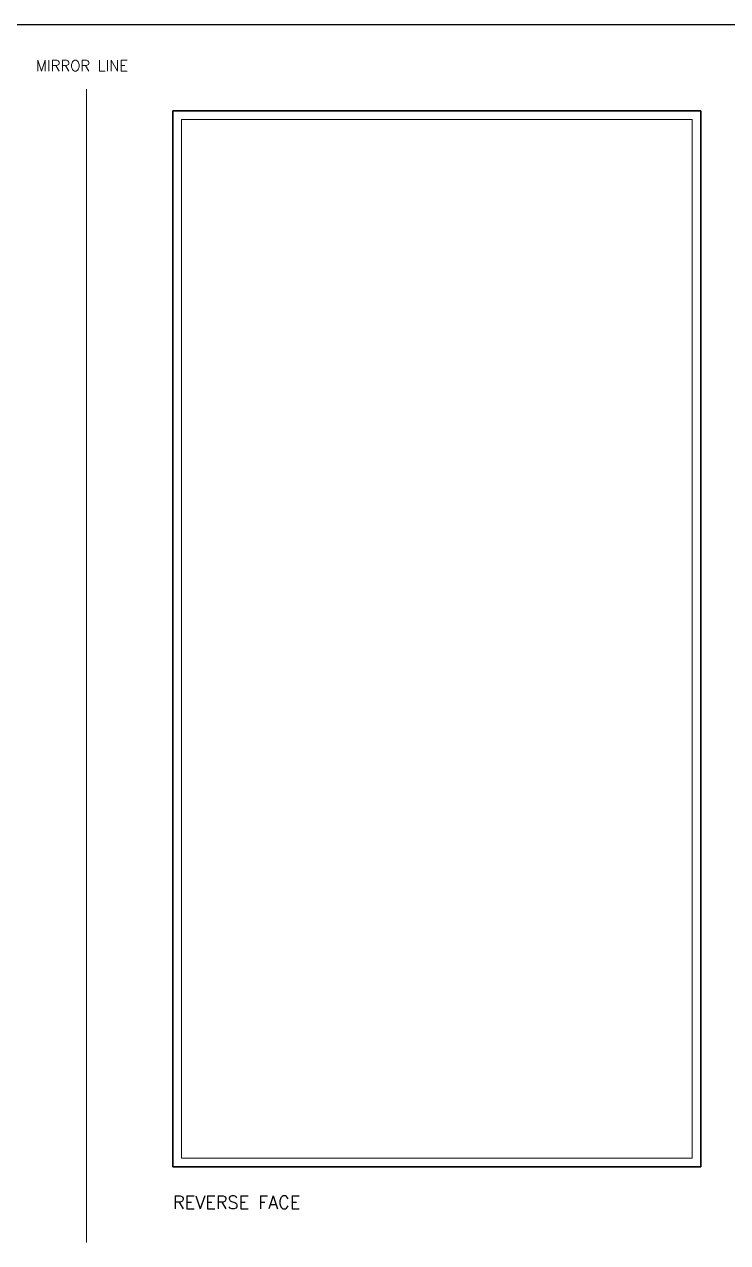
# Model space of a CAD drawing. Header units: millimetres. Extents: x -300 to 5880, y -300 to 4158.
# Drawn here: x 1487 to 3112, y 1343 to 4158 of the extents above; entities that cross this region are included whole.
import ezdxf
from ezdxf.enums import TextEntityAlignment as Align

# ---------------------------------------------------------------- set-up
doc = ezdxf.new("R2010")
doc.units = ezdxf.units.MM
doc.layers.add('00-NOPRINT_TEXT', color=7, linetype='Continuous', lineweight=25)
doc.layers.add('00_NOPRINT_TOLERANCE', color=7, linetype='Continuous', lineweight=5)
doc.layers.add('BOARD_$TH-NOMINAL', color=3, linetype='Continuous', lineweight=30, true_color=0x00ff00)
doc.styles.add('OD-SIMPLEX-25_89', font='simplex.shx')
doc.styles.add('OD-SIMPLEX-30_88', font='simplex.shx')

# ---------------------------------------------------------------- blocks, each defined once
blk = doc.blocks.new('Borders Opendesk_7')
at = {"layer": '00-NOPRINT_TEXT'}
blk.add_line((0, 4158), (5880, 4158), dxfattribs=at)
at = {"layer": '00_NOPRINT_TOLERANCE', "ltscale": 0.379043}
blk.add_line((1630, 1343.2), (1630, 4008), dxfattribs=at)
at = {"layer": '00_NOPRINT_TOLERANCE', "ltscale": 0.379202}
for p, q in [((1830, 3958), (3050, 3958)), ((1830, 1518), (1830, 3958)), ((3050, 3958), (3050, 1518)), ((3050, 1518), (1830, 1518))]:
    blk.add_line(p, q, dxfattribs=at)
at = {"layer": '00_NOPRINT_TOLERANCE', "ltscale": 0.380023}
for p, q in [((1850, 1538), (1850, 3938)), ((3030, 3938), (3030, 1538))]:
    blk.add_line(p, q, dxfattribs=at)
at = {"layer": '00_NOPRINT_TOLERANCE', "ltscale": 0.380876}
for p, q in [((1850, 3938), (3030, 3938)), ((3030, 1538), (1850, 1538))]:
    blk.add_line(p, q, dxfattribs=at)
at = {"layer": 'BOARD_$TH-NOMINAL'}
for p, q in [((1830, 3958), (3050, 3958)), ((1830, 1518), (1830, 3958)), ((3050, 3958), (3050, 1518)), ((3050, 1518), (1830, 1518))]:
    blk.add_line(p, q, dxfattribs=at)
at = {"layer": '00-NOPRINT_TEXT', "style": 'OD-SIMPLEX-25_89'}
blk.add_text('MIRROR LINE', height=25, dxfattribs=at).set_placement((1513.3, 4049.9))
at = {"layer": '00-NOPRINT_TEXT', "color": 7, "style": 'OD-SIMPLEX-30_88'}
blk.add_text('REVERSE FACE', height=30, dxfattribs=at).set_placement((1830, 1451.3), align=Align.TOP_LEFT)

msp = doc.modelspace()

# ---------------------------------------------------------------- block references
msp.add_blockref('Borders Opendesk_7', (0, 0))

doc.saveas('drawing.dxf')
